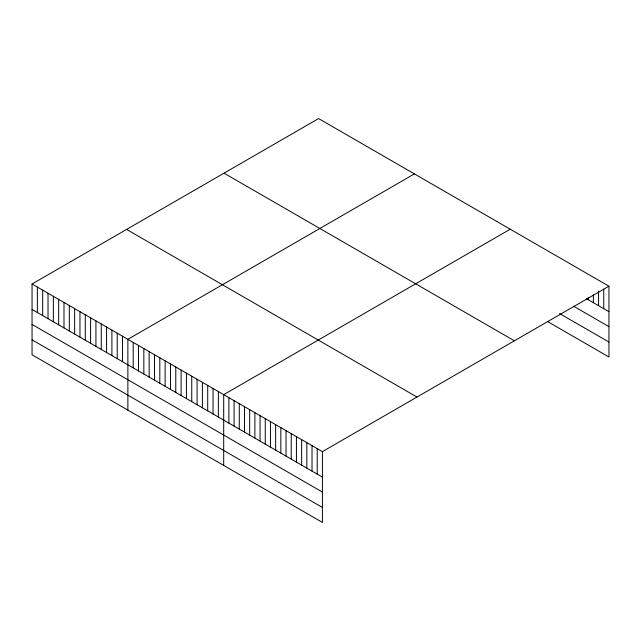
<?xml version="1.0" encoding="UTF-8"?>
<svg xmlns="http://www.w3.org/2000/svg" width="641" height="641" viewBox="0 0 641 641"><rect width="100%" height="100%" fill="white"/><g stroke="black" fill="none" stroke-linecap="round" stroke-linejoin="round"><path stroke-width="0.96" d="M32.05 284.003L322.415 451.641L322.415 522.431L32.05 354.785L32.05 284.003L318.585 118.569L608.95 286.215L608.95 356.997L547.462 321.502M414.407 173.895L127.871 339.321L127.871 410.112M510.228 229.214L223.693 394.648L223.693 465.43M322.415 451.641L608.95 286.215M586.435 298.682L608.95 311.678M573.447 306.134L608.95 326.638M559.585 313.545L608.95 342.046M224.03 173.166L514.394 340.804M126.606 229.406L416.971 397.051M32.05 309.467L322.415 477.112M32.05 324.426L322.415 492.064M32.05 339.834L322.415 507.472M603.758 289.091L603.758 308.682M598.558 290.982L598.558 305.677M593.366 294.844L593.366 302.68M588.166 297.72L588.166 299.676M317.215 448.644L317.215 474.108M312.023 445.639L312.023 471.111M306.823 442.643L306.823 468.106M301.631 439.638L301.631 465.11M296.43 436.641L296.43 462.113M291.238 433.645L291.238 459.108M286.038 430.64L286.038 456.112M280.846 427.643L280.846 453.107M275.646 424.638L275.646 450.11M270.454 421.642L270.454 447.114M265.254 418.645L265.254 444.109M260.062 415.64L260.062 441.112M254.87 412.644L254.87 438.107M249.67 409.647L249.67 435.111M244.477 406.642L244.477 432.114M239.277 403.646L239.277 429.109M234.085 400.641L234.085 426.113M228.885 397.644L228.885 423.108M218.365 391.571L218.365 417.035M213.044 388.494L213.044 413.966M207.716 385.425L207.716 410.889M202.396 382.348L202.396 407.82M197.075 379.28L197.075 404.743M191.747 376.203L191.747 401.675M186.427 373.126L186.427 398.598M181.107 370.057L181.107 395.521M175.778 366.981L175.778 392.452M170.458 363.912L170.458 389.375M165.13 360.835L165.13 386.307M159.809 357.766L159.809 383.23M154.489 354.689L154.489 380.153M149.161 351.613L149.161 377.084M143.84 348.544L143.84 374.007M138.52 345.467L138.52 370.939M133.192 342.398L133.192 367.862M122.543 336.253L122.543 361.716M117.223 333.176L117.223 358.639M111.903 330.099L111.903 355.571M106.574 327.03L106.574 352.494M101.254 323.953L101.254 349.425M95.934 320.885L95.934 346.348M90.605 317.808L90.605 343.28M85.285 314.739L85.285 340.203M79.957 311.662L79.957 337.126M74.636 308.585L74.636 334.057M69.316 305.517L69.316 330.98M63.988 302.44L63.988 327.912M58.668 299.371L58.668 324.835M53.347 296.294L53.347 321.766M48.019 293.225L48.019 318.689M42.699 290.149L42.699 315.612M37.37 287.072L37.37 312.544"/></g></svg>
